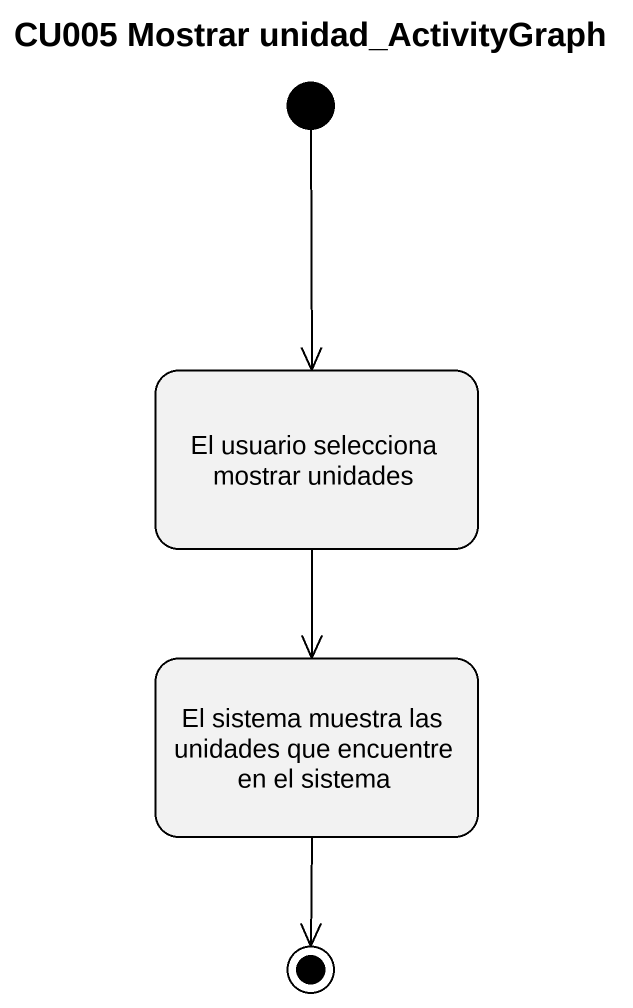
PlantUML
@startuml
title CU005 Mostrar unidad_ActivityGraph
hide empty description
state "El usuario selecciona mostrar unidades" as El_usuario_selecciona
state "El sistema muestra las unidades que encuentre en el sistema" as El_sistema_muestra_las
[*] --> El_usuario_selecciona
El_usuario_selecciona --> El_sistema_muestra_las
El_sistema_muestra_las --> [*]
@enduml
